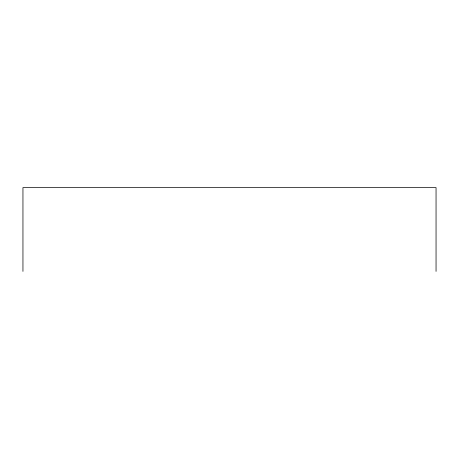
<?xml version="1.0" encoding="UTF-8"?>
<svg xmlns="http://www.w3.org/2000/svg" width="459" height="459" viewBox="0 0 459 459"><rect width="100%" height="100%" fill="white"/><g stroke="black" fill="none" stroke-linecap="round" stroke-linejoin="round"><path stroke-width="0.69" d="M436.05 271.389L436.05 187.611L22.95 187.611L22.95 271.389"/></g></svg>
